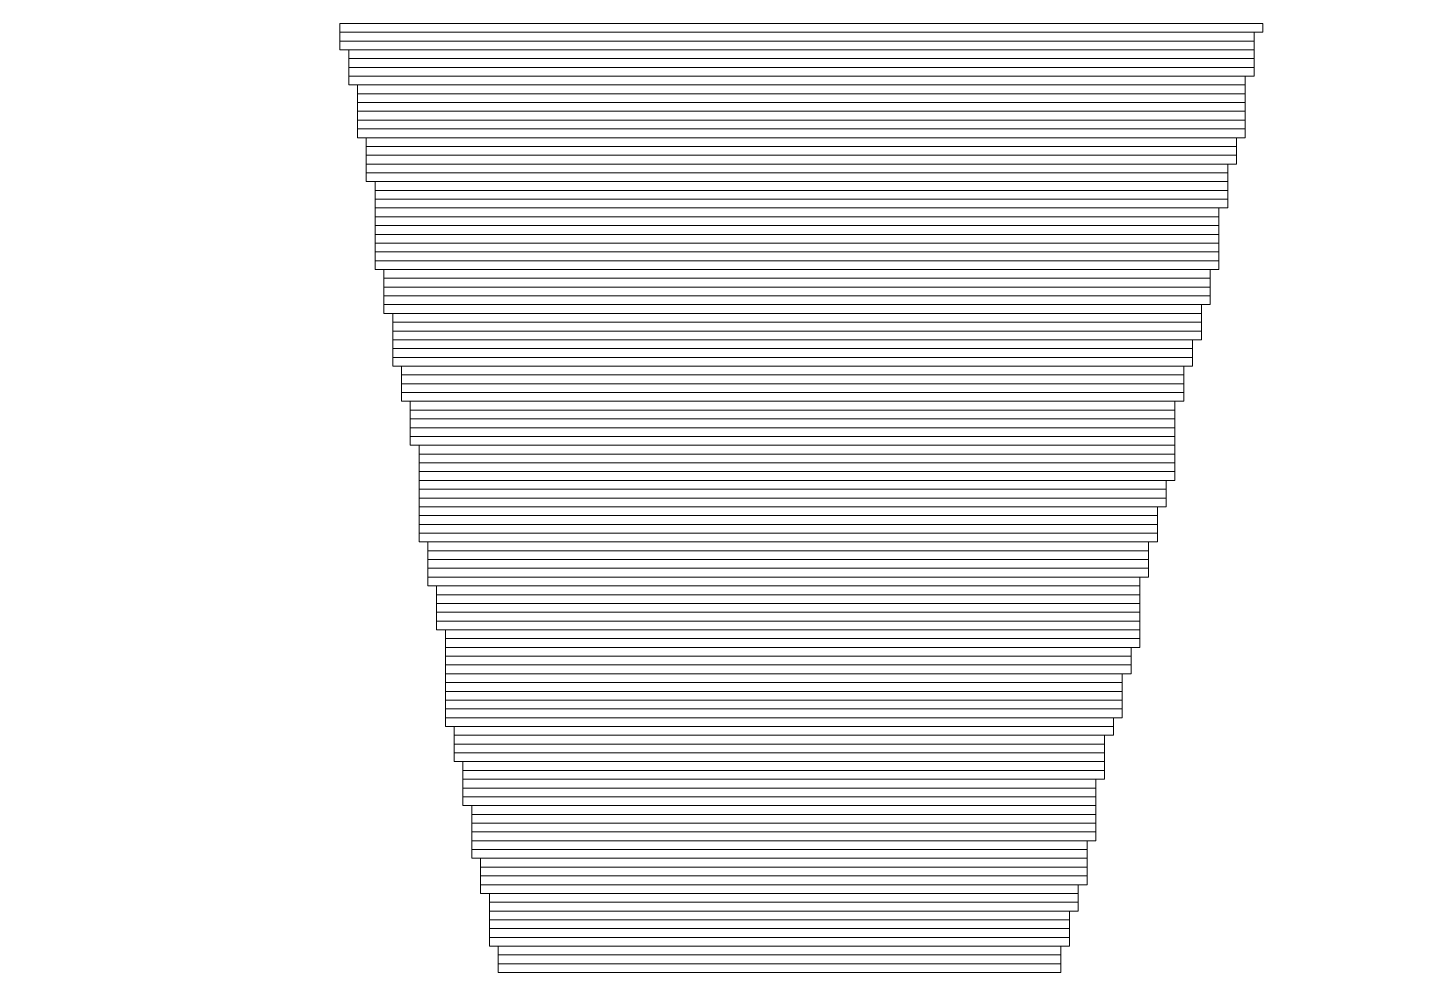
# Model space of a CAD drawing. Header units: millimetres. Extents: x -86 to 67, y -55 to 52.
# Drawn here: x -50.913 to -46.893, y -52.517 to -49.799 of the extents above; entities that cross this region are included whole.
import ezdxf

# ---------------------------------------------------------------- set-up
doc = ezdxf.new("R2010")
doc.units = ezdxf.units.MM
doc.header["$MEASUREMENT"] = 0
doc.layers.add('BG_OUTLINE', color=7, linetype='Continuous')
doc.layers.add('MA_PEN3', color=7, linetype='Continuous')

msp = doc.modelspace()

# ---------------------------------------------------------------- linework, layer by layer
at = {"layer": 'BG_OUTLINE', "color": 3, "lineweight": 9}
msp.add_open_spline([(-60.0926, 34.7331), (-60.0926, 34.7331), (63.7724, 34.7331), (63.7724, 34.7331), (63.7724, 34.7331), (64.585, 34.7336), (65.3646, 34.4113), (65.9396, 33.837), (65.9396, 33.837), (66.5146, 33.2627), (66.8379, 32.4797), (66.8384, 31.667), (66.8384, 31.667), (66.8384, 31.667), (66.8412, -52.28), (66.8412, -52.28), (66.8412, -52.28), (66.8412, -52.28), (66.8384, -52.1933), (66.8384, -52.1933), (66.8384, -52.1933), (66.8389, -53.006), (66.5166, -53.7856), (65.9424, -54.3606), (65.9424, -54.3606), (65.3681, -54.9356), (64.585, -55.2589), (63.7724, -55.2594), (63.7724, -55.2594), (63.7724, -55.2594), (-60.1869, -55.2594), (-60.1869, -55.2594), (-60.1869, -55.2594), (-60.1869, -55.2594), (-60.0853, -55.2518), (-60.0853, -55.2518), (-60.0853, -55.2518), (-60.8979, -55.2523), (-61.6775, -54.9299), (-62.2525, -54.3557), (-62.2525, -54.3557), (-62.8275, -53.7814), (-63.1508, -52.9984), (-63.1513, -52.1857), (-63.1513, -52.1857), (-63.1513, -52.1857), (-63.1587, 31.667), (-63.1587, 31.667), (-63.1587, 31.667), (-63.1592, 32.4797), (-62.8369, 33.2593), (-62.2626, 33.8343), (-62.2626, 33.8343), (-61.6883, 34.4093), (-60.9053, 34.7326), (-60.0926, 34.7331)], degree=3, knots=[0, 0, 0, 0, 0.071429, 0.071429, 0.071429, 0.071429, 0.142857, 0.142857, 0.142857, 0.142857, 0.214286, 0.214286, 0.214286, 0.214286, 0.285714, 0.285714, 0.285714, 0.285714, 0.357143, 0.357143, 0.357143, 0.357143, 0.428571, 0.428571, 0.428571, 0.428571, 0.5, 0.5, 0.5, 0.5, 0.571429, 0.571429, 0.571429, 0.571429, 0.642857, 0.642857, 0.642857, 0.642857, 0.714286, 0.714286, 0.714286, 0.714286, 0.785714, 0.785714, 0.785714, 0.785714, 0.857143, 0.857143, 0.857143, 0.857143, 0.928571, 0.928571, 0.928571, 0.928571, 1, 1, 1, 1], dxfattribs=at)
at = {"layer": 'MA_PEN3', "color": 5, "lineweight": 9}
for points in [[(-50.0116, -49.8116), (-50.0116, -49.8116), (-50.0116, -49.7862), (-50.0116, -49.7862), (-50.0116, -49.7862), (-50.0116, -49.7862), (-47.3446, -49.7862), (-47.3446, -49.7862), (-47.3446, -49.7862), (-47.3446, -49.7862), (-47.3446, -49.8116), (-47.3446, -49.8116), (-47.3446, -49.8116), (-47.3446, -49.8116), (-50.0116, -49.8116), (-50.0116, -49.8116)], [(-50.0116, -49.837), (-50.0116, -49.837), (-50.0116, -49.8116), (-50.0116, -49.8116), (-50.0116, -49.8116), (-50.0116, -49.8116), (-47.37, -49.8116), (-47.37, -49.8116), (-47.37, -49.8116), (-47.37, -49.8116), (-47.37, -49.837), (-47.37, -49.837), (-47.37, -49.837), (-47.37, -49.837), (-50.0116, -49.837), (-50.0116, -49.837)], [(-50.0116, -49.8624), (-50.0116, -49.8624), (-50.0116, -49.837), (-50.0116, -49.837), (-50.0116, -49.837), (-50.0116, -49.837), (-47.37, -49.837), (-47.37, -49.837), (-47.37, -49.837), (-47.37, -49.837), (-47.37, -49.8624), (-47.37, -49.8624), (-47.37, -49.8624), (-47.37, -49.8624), (-50.0116, -49.8624), (-50.0116, -49.8624)], [(-49.9862, -49.8878), (-49.9862, -49.8878), (-49.9862, -49.8624), (-49.9862, -49.8624), (-49.9862, -49.8624), (-49.9862, -49.8624), (-47.37, -49.8624), (-47.37, -49.8624), (-47.37, -49.8624), (-47.37, -49.8624), (-47.37, -49.8878), (-47.37, -49.8878), (-47.37, -49.8878), (-47.37, -49.8878), (-49.9862, -49.8878), (-49.9862, -49.8878)], [(-49.9862, -49.9132), (-49.9862, -49.9132), (-49.9862, -49.8878), (-49.9862, -49.8878), (-49.9862, -49.8878), (-49.9862, -49.8878), (-47.37, -49.8878), (-47.37, -49.8878), (-47.37, -49.8878), (-47.37, -49.8878), (-47.37, -49.9132), (-47.37, -49.9132), (-47.37, -49.9132), (-47.37, -49.9132), (-49.9862, -49.9132), (-49.9862, -49.9132)], [(-49.9862, -49.9386), (-49.9862, -49.9386), (-49.9862, -49.9132), (-49.9862, -49.9132), (-49.9862, -49.9132), (-49.9862, -49.9132), (-47.37, -49.9132), (-47.37, -49.9132), (-47.37, -49.9132), (-47.37, -49.9132), (-47.37, -49.9386), (-47.37, -49.9386), (-47.37, -49.9386), (-47.37, -49.9386), (-49.9862, -49.9386), (-49.9862, -49.9386)], [(-49.9862, -49.964), (-49.9862, -49.964), (-49.9862, -49.9386), (-49.9862, -49.9386), (-49.9862, -49.9386), (-49.9862, -49.9386), (-47.3954, -49.9386), (-47.3954, -49.9386), (-47.3954, -49.9386), (-47.3954, -49.9386), (-47.3954, -49.964), (-47.3954, -49.964), (-47.3954, -49.964), (-47.3954, -49.964), (-49.9862, -49.964), (-49.9862, -49.964)], [(-49.9608, -49.9894), (-49.9608, -49.9894), (-49.9608, -49.964), (-49.9608, -49.964), (-49.9608, -49.964), (-49.9608, -49.964), (-47.3954, -49.964), (-47.3954, -49.964), (-47.3954, -49.964), (-47.3954, -49.964), (-47.3954, -49.9894), (-47.3954, -49.9894), (-47.3954, -49.9894), (-47.3954, -49.9894), (-49.9608, -49.9894), (-49.9608, -49.9894)], [(-49.9608, -50.0148), (-49.9608, -50.0148), (-49.9608, -49.9894), (-49.9608, -49.9894), (-49.9608, -49.9894), (-49.9608, -49.9894), (-47.3954, -49.9894), (-47.3954, -49.9894), (-47.3954, -49.9894), (-47.3954, -49.9894), (-47.3954, -50.0148), (-47.3954, -50.0148), (-47.3954, -50.0148), (-47.3954, -50.0148), (-49.9608, -50.0148), (-49.9608, -50.0148)], [(-49.9608, -50.0402), (-49.9608, -50.0402), (-49.9608, -50.0148), (-49.9608, -50.0148), (-49.9608, -50.0148), (-49.9608, -50.0148), (-47.3954, -50.0148), (-47.3954, -50.0148), (-47.3954, -50.0148), (-47.3954, -50.0148), (-47.3954, -50.0402), (-47.3954, -50.0402), (-47.3954, -50.0402), (-47.3954, -50.0402), (-49.9608, -50.0402), (-49.9608, -50.0402)], [(-49.9608, -50.0656), (-49.9608, -50.0656), (-49.9608, -50.0402), (-49.9608, -50.0402), (-49.9608, -50.0402), (-49.9608, -50.0402), (-47.3954, -50.0402), (-47.3954, -50.0402), (-47.3954, -50.0402), (-47.3954, -50.0402), (-47.3954, -50.0656), (-47.3954, -50.0656), (-47.3954, -50.0656), (-47.3954, -50.0656), (-49.9608, -50.0656), (-49.9608, -50.0656)], [(-49.9608, -50.091), (-49.9608, -50.091), (-49.9608, -50.0656), (-49.9608, -50.0656), (-49.9608, -50.0656), (-49.9608, -50.0656), (-47.3954, -50.0656), (-47.3954, -50.0656), (-47.3954, -50.0656), (-47.3954, -50.0656), (-47.3954, -50.091), (-47.3954, -50.091), (-47.3954, -50.091), (-47.3954, -50.091), (-49.9608, -50.091), (-49.9608, -50.091)], [(-49.9608, -50.1164), (-49.9608, -50.1164), (-49.9608, -50.091), (-49.9608, -50.091), (-49.9608, -50.091), (-49.9608, -50.091), (-47.3954, -50.091), (-47.3954, -50.091), (-47.3954, -50.091), (-47.3954, -50.091), (-47.3954, -50.1164), (-47.3954, -50.1164), (-47.3954, -50.1164), (-47.3954, -50.1164), (-49.9608, -50.1164), (-49.9608, -50.1164)], [(-49.9354, -50.1418), (-49.9354, -50.1418), (-49.9354, -50.1164), (-49.9354, -50.1164), (-49.9354, -50.1164), (-49.9354, -50.1164), (-47.4208, -50.1164), (-47.4208, -50.1164), (-47.4208, -50.1164), (-47.4208, -50.1164), (-47.4208, -50.1418), (-47.4208, -50.1418), (-47.4208, -50.1418), (-47.4208, -50.1418), (-49.9354, -50.1418), (-49.9354, -50.1418)], [(-49.9354, -50.1672), (-49.9354, -50.1672), (-49.9354, -50.1418), (-49.9354, -50.1418), (-49.9354, -50.1418), (-49.9354, -50.1418), (-47.4208, -50.1418), (-47.4208, -50.1418), (-47.4208, -50.1418), (-47.4208, -50.1418), (-47.4208, -50.1672), (-47.4208, -50.1672), (-47.4208, -50.1672), (-47.4208, -50.1672), (-49.9354, -50.1672), (-49.9354, -50.1672)], [(-49.9354, -50.1926), (-49.9354, -50.1926), (-49.9354, -50.1672), (-49.9354, -50.1672), (-49.9354, -50.1672), (-49.9354, -50.1672), (-47.4208, -50.1672), (-47.4208, -50.1672), (-47.4208, -50.1672), (-47.4208, -50.1672), (-47.4208, -50.1926), (-47.4208, -50.1926), (-47.4208, -50.1926), (-47.4208, -50.1926), (-49.9354, -50.1926), (-49.9354, -50.1926)], [(-49.9354, -50.218), (-49.9354, -50.218), (-49.9354, -50.1926), (-49.9354, -50.1926), (-49.9354, -50.1926), (-49.9354, -50.1926), (-47.4462, -50.1926), (-47.4462, -50.1926), (-47.4462, -50.1926), (-47.4462, -50.1926), (-47.4462, -50.218), (-47.4462, -50.218), (-47.4462, -50.218), (-47.4462, -50.218), (-49.9354, -50.218), (-49.9354, -50.218)], [(-49.9354, -50.2434), (-49.9354, -50.2434), (-49.9354, -50.218), (-49.9354, -50.218), (-49.9354, -50.218), (-49.9354, -50.218), (-47.4462, -50.218), (-47.4462, -50.218), (-47.4462, -50.218), (-47.4462, -50.218), (-47.4462, -50.2434), (-47.4462, -50.2434), (-47.4462, -50.2434), (-47.4462, -50.2434), (-49.9354, -50.2434), (-49.9354, -50.2434)], [(-49.91, -50.2688), (-49.91, -50.2688), (-49.91, -50.2434), (-49.91, -50.2434), (-49.91, -50.2434), (-49.91, -50.2434), (-47.4462, -50.2434), (-47.4462, -50.2434), (-47.4462, -50.2434), (-47.4462, -50.2434), (-47.4462, -50.2688), (-47.4462, -50.2688), (-47.4462, -50.2688), (-47.4462, -50.2688), (-49.91, -50.2688), (-49.91, -50.2688)], [(-49.91, -50.2942), (-49.91, -50.2942), (-49.91, -50.2688), (-49.91, -50.2688), (-49.91, -50.2688), (-49.91, -50.2688), (-47.4462, -50.2688), (-47.4462, -50.2688), (-47.4462, -50.2688), (-47.4462, -50.2688), (-47.4462, -50.2942), (-47.4462, -50.2942), (-47.4462, -50.2942), (-47.4462, -50.2942), (-49.91, -50.2942), (-49.91, -50.2942)], [(-49.91, -50.3196), (-49.91, -50.3196), (-49.91, -50.2942), (-49.91, -50.2942), (-49.91, -50.2942), (-49.91, -50.2942), (-47.4462, -50.2942), (-47.4462, -50.2942), (-47.4462, -50.2942), (-47.4462, -50.2942), (-47.4462, -50.3196), (-47.4462, -50.3196), (-47.4462, -50.3196), (-47.4462, -50.3196), (-49.91, -50.3196), (-49.91, -50.3196)], [(-49.91, -50.345), (-49.91, -50.345), (-49.91, -50.3196), (-49.91, -50.3196), (-49.91, -50.3196), (-49.91, -50.3196), (-47.4716, -50.3196), (-47.4716, -50.3196), (-47.4716, -50.3196), (-47.4716, -50.3196), (-47.4716, -50.345), (-47.4716, -50.345), (-47.4716, -50.345), (-47.4716, -50.345), (-49.91, -50.345), (-49.91, -50.345)], [(-49.91, -50.3704), (-49.91, -50.3704), (-49.91, -50.345), (-49.91, -50.345), (-49.91, -50.345), (-49.91, -50.345), (-47.4716, -50.345), (-47.4716, -50.345), (-47.4716, -50.345), (-47.4716, -50.345), (-47.4716, -50.3704), (-47.4716, -50.3704), (-47.4716, -50.3704), (-47.4716, -50.3704), (-49.91, -50.3704), (-49.91, -50.3704)], [(-49.91, -50.3958), (-49.91, -50.3958), (-49.91, -50.3704), (-49.91, -50.3704), (-49.91, -50.3704), (-49.91, -50.3704), (-47.4716, -50.3704), (-47.4716, -50.3704), (-47.4716, -50.3704), (-47.4716, -50.3704), (-47.4716, -50.3958), (-47.4716, -50.3958), (-47.4716, -50.3958), (-47.4716, -50.3958), (-49.91, -50.3958), (-49.91, -50.3958)], [(-49.91, -50.4212), (-49.91, -50.4212), (-49.91, -50.3958), (-49.91, -50.3958), (-49.91, -50.3958), (-49.91, -50.3958), (-47.4716, -50.3958), (-47.4716, -50.3958), (-47.4716, -50.3958), (-47.4716, -50.3958), (-47.4716, -50.4212), (-47.4716, -50.4212), (-47.4716, -50.4212), (-47.4716, -50.4212), (-49.91, -50.4212), (-49.91, -50.4212)], [(-49.91, -50.4466), (-49.91, -50.4466), (-49.91, -50.4212), (-49.91, -50.4212), (-49.91, -50.4212), (-49.91, -50.4212), (-47.4716, -50.4212), (-47.4716, -50.4212), (-47.4716, -50.4212), (-47.4716, -50.4212), (-47.4716, -50.4466), (-47.4716, -50.4466), (-47.4716, -50.4466), (-47.4716, -50.4466), (-49.91, -50.4466), (-49.91, -50.4466)], [(-49.91, -50.472), (-49.91, -50.472), (-49.91, -50.4466), (-49.91, -50.4466), (-49.91, -50.4466), (-49.91, -50.4466), (-47.4716, -50.4466), (-47.4716, -50.4466), (-47.4716, -50.4466), (-47.4716, -50.4466), (-47.4716, -50.472), (-47.4716, -50.472), (-47.4716, -50.472), (-47.4716, -50.472), (-49.91, -50.472), (-49.91, -50.472)], [(-49.91, -50.4974), (-49.91, -50.4974), (-49.91, -50.472), (-49.91, -50.472), (-49.91, -50.472), (-49.91, -50.472), (-47.4716, -50.472), (-47.4716, -50.472), (-47.4716, -50.472), (-47.4716, -50.472), (-47.4716, -50.4974), (-47.4716, -50.4974), (-47.4716, -50.4974), (-47.4716, -50.4974), (-49.91, -50.4974), (-49.91, -50.4974)], [(-49.8846, -50.5228), (-49.8846, -50.5228), (-49.8846, -50.4974), (-49.8846, -50.4974), (-49.8846, -50.4974), (-49.8846, -50.4974), (-47.497, -50.4974), (-47.497, -50.4974), (-47.497, -50.4974), (-47.497, -50.4974), (-47.497, -50.5228), (-47.497, -50.5228), (-47.497, -50.5228), (-47.497, -50.5228), (-49.8846, -50.5228), (-49.8846, -50.5228)], [(-49.8846, -50.5482), (-49.8846, -50.5482), (-49.8846, -50.5228), (-49.8846, -50.5228), (-49.8846, -50.5228), (-49.8846, -50.5228), (-47.497, -50.5228), (-47.497, -50.5228), (-47.497, -50.5228), (-47.497, -50.5228), (-47.497, -50.5482), (-47.497, -50.5482), (-47.497, -50.5482), (-47.497, -50.5482), (-49.8846, -50.5482), (-49.8846, -50.5482)], [(-49.8846, -50.5736), (-49.8846, -50.5736), (-49.8846, -50.5482), (-49.8846, -50.5482), (-49.8846, -50.5482), (-49.8846, -50.5482), (-47.497, -50.5482), (-47.497, -50.5482), (-47.497, -50.5482), (-47.497, -50.5482), (-47.497, -50.5736), (-47.497, -50.5736), (-47.497, -50.5736), (-47.497, -50.5736), (-49.8846, -50.5736), (-49.8846, -50.5736)], [(-49.8846, -50.599), (-49.8846, -50.599), (-49.8846, -50.5736), (-49.8846, -50.5736), (-49.8846, -50.5736), (-49.8846, -50.5736), (-47.497, -50.5736), (-47.497, -50.5736), (-47.497, -50.5736), (-47.497, -50.5736), (-47.497, -50.599), (-47.497, -50.599), (-47.497, -50.599), (-47.497, -50.599), (-49.8846, -50.599), (-49.8846, -50.599)], [(-49.8846, -50.6244), (-49.8846, -50.6244), (-49.8846, -50.599), (-49.8846, -50.599), (-49.8846, -50.599), (-49.8846, -50.599), (-47.5224, -50.599), (-47.5224, -50.599), (-47.5224, -50.599), (-47.5224, -50.599), (-47.5224, -50.6244), (-47.5224, -50.6244), (-47.5224, -50.6244), (-47.5224, -50.6244), (-49.8846, -50.6244), (-49.8846, -50.6244)], [(-49.8592, -50.6498), (-49.8592, -50.6498), (-49.8592, -50.6244), (-49.8592, -50.6244), (-49.8592, -50.6244), (-49.8592, -50.6244), (-47.5224, -50.6244), (-47.5224, -50.6244), (-47.5224, -50.6244), (-47.5224, -50.6244), (-47.5224, -50.6498), (-47.5224, -50.6498), (-47.5224, -50.6498), (-47.5224, -50.6498), (-49.8592, -50.6498), (-49.8592, -50.6498)], [(-49.8592, -50.6752), (-49.8592, -50.6752), (-49.8592, -50.6498), (-49.8592, -50.6498), (-49.8592, -50.6498), (-49.8592, -50.6498), (-47.5224, -50.6498), (-47.5224, -50.6498), (-47.5224, -50.6498), (-47.5224, -50.6498), (-47.5224, -50.6752), (-47.5224, -50.6752), (-47.5224, -50.6752), (-47.5224, -50.6752), (-49.8592, -50.6752), (-49.8592, -50.6752)], [(-49.8592, -50.7006), (-49.8592, -50.7006), (-49.8592, -50.6752), (-49.8592, -50.6752), (-49.8592, -50.6752), (-49.8592, -50.6752), (-47.5224, -50.6752), (-47.5224, -50.6752), (-47.5224, -50.6752), (-47.5224, -50.6752), (-47.5224, -50.7006), (-47.5224, -50.7006), (-47.5224, -50.7006), (-47.5224, -50.7006), (-49.8592, -50.7006), (-49.8592, -50.7006)], [(-49.8592, -50.726), (-49.8592, -50.726), (-49.8592, -50.7006), (-49.8592, -50.7006), (-49.8592, -50.7006), (-49.8592, -50.7006), (-47.5478, -50.7006), (-47.5478, -50.7006), (-47.5478, -50.7006), (-47.5478, -50.7006), (-47.5478, -50.726), (-47.5478, -50.726), (-47.5478, -50.726), (-47.5478, -50.726), (-49.8592, -50.726), (-49.8592, -50.726)], [(-49.8592, -50.7514), (-49.8592, -50.7514), (-49.8592, -50.726), (-49.8592, -50.726), (-49.8592, -50.726), (-49.8592, -50.726), (-47.5478, -50.726), (-47.5478, -50.726), (-47.5478, -50.726), (-47.5478, -50.726), (-47.5478, -50.7514), (-47.5478, -50.7514), (-47.5478, -50.7514), (-47.5478, -50.7514), (-49.8592, -50.7514), (-49.8592, -50.7514)], [(-49.8592, -50.7768), (-49.8592, -50.7768), (-49.8592, -50.7514), (-49.8592, -50.7514), (-49.8592, -50.7514), (-49.8592, -50.7514), (-47.5478, -50.7514), (-47.5478, -50.7514), (-47.5478, -50.7514), (-47.5478, -50.7514), (-47.5478, -50.7768), (-47.5478, -50.7768), (-47.5478, -50.7768), (-47.5478, -50.7768), (-49.8592, -50.7768), (-49.8592, -50.7768)], [(-49.8338, -50.8022), (-49.8338, -50.8022), (-49.8338, -50.7768), (-49.8338, -50.7768), (-49.8338, -50.7768), (-49.8338, -50.7768), (-47.5732, -50.7768), (-47.5732, -50.7768), (-47.5732, -50.7768), (-47.5732, -50.7768), (-47.5732, -50.8022), (-47.5732, -50.8022), (-47.5732, -50.8022), (-47.5732, -50.8022), (-49.8338, -50.8022), (-49.8338, -50.8022)], [(-49.8338, -50.8276), (-49.8338, -50.8276), (-49.8338, -50.8022), (-49.8338, -50.8022), (-49.8338, -50.8022), (-49.8338, -50.8022), (-47.5732, -50.8022), (-47.5732, -50.8022), (-47.5732, -50.8022), (-47.5732, -50.8022), (-47.5732, -50.8276), (-47.5732, -50.8276), (-47.5732, -50.8276), (-47.5732, -50.8276), (-49.8338, -50.8276), (-49.8338, -50.8276)], [(-49.8338, -50.853), (-49.8338, -50.853), (-49.8338, -50.8276), (-49.8338, -50.8276), (-49.8338, -50.8276), (-49.8338, -50.8276), (-47.5732, -50.8276), (-47.5732, -50.8276), (-47.5732, -50.8276), (-47.5732, -50.8276), (-47.5732, -50.853), (-47.5732, -50.853), (-47.5732, -50.853), (-47.5732, -50.853), (-49.8338, -50.853), (-49.8338, -50.853)], [(-49.8338, -50.8784), (-49.8338, -50.8784), (-49.8338, -50.853), (-49.8338, -50.853), (-49.8338, -50.853), (-49.8338, -50.853), (-47.5732, -50.853), (-47.5732, -50.853), (-47.5732, -50.853), (-47.5732, -50.853), (-47.5732, -50.8784), (-47.5732, -50.8784), (-47.5732, -50.8784), (-47.5732, -50.8784), (-49.8338, -50.8784), (-49.8338, -50.8784)], [(-49.8084, -50.9038), (-49.8084, -50.9038), (-49.8084, -50.8784), (-49.8084, -50.8784), (-49.8084, -50.8784), (-49.8084, -50.8784), (-47.5986, -50.8784), (-47.5986, -50.8784), (-47.5986, -50.8784), (-47.5986, -50.8784), (-47.5986, -50.9038), (-47.5986, -50.9038), (-47.5986, -50.9038), (-47.5986, -50.9038), (-49.8084, -50.9038), (-49.8084, -50.9038)], [(-49.8084, -50.9292), (-49.8084, -50.9292), (-49.8084, -50.9038), (-49.8084, -50.9038), (-49.8084, -50.9038), (-49.8084, -50.9038), (-47.5986, -50.9038), (-47.5986, -50.9038), (-47.5986, -50.9038), (-47.5986, -50.9038), (-47.5986, -50.9292), (-47.5986, -50.9292), (-47.5986, -50.9292), (-47.5986, -50.9292), (-49.8084, -50.9292), (-49.8084, -50.9292)], [(-49.8084, -50.9546), (-49.8084, -50.9546), (-49.8084, -50.9292), (-49.8084, -50.9292), (-49.8084, -50.9292), (-49.8084, -50.9292), (-47.5986, -50.9292), (-47.5986, -50.9292), (-47.5986, -50.9292), (-47.5986, -50.9292), (-47.5986, -50.9546), (-47.5986, -50.9546), (-47.5986, -50.9546), (-47.5986, -50.9546), (-49.8084, -50.9546), (-49.8084, -50.9546)], [(-49.8084, -50.98), (-49.8084, -50.98), (-49.8084, -50.9546), (-49.8084, -50.9546), (-49.8084, -50.9546), (-49.8084, -50.9546), (-47.5986, -50.9546), (-47.5986, -50.9546), (-47.5986, -50.9546), (-47.5986, -50.9546), (-47.5986, -50.98), (-47.5986, -50.98), (-47.5986, -50.98), (-47.5986, -50.98), (-49.8084, -50.98), (-49.8084, -50.98)], [(-49.8084, -51.0054), (-49.8084, -51.0054), (-49.8084, -50.98), (-49.8084, -50.98), (-49.8084, -50.98), (-49.8084, -50.98), (-47.5986, -50.98), (-47.5986, -50.98), (-47.5986, -50.98), (-47.5986, -50.98), (-47.5986, -51.0054), (-47.5986, -51.0054), (-47.5986, -51.0054), (-47.5986, -51.0054), (-49.8084, -51.0054), (-49.8084, -51.0054)], [(-49.783, -51.0308), (-49.783, -51.0308), (-49.783, -51.0054), (-49.783, -51.0054), (-49.783, -51.0054), (-49.783, -51.0054), (-47.5986, -51.0054), (-47.5986, -51.0054), (-47.5986, -51.0054), (-47.5986, -51.0054), (-47.5986, -51.0308), (-47.5986, -51.0308), (-47.5986, -51.0308), (-47.5986, -51.0308), (-49.783, -51.0308), (-49.783, -51.0308)], [(-49.783, -51.0562), (-49.783, -51.0562), (-49.783, -51.0308), (-49.783, -51.0308), (-49.783, -51.0308), (-49.783, -51.0308), (-47.5986, -51.0308), (-47.5986, -51.0308), (-47.5986, -51.0308), (-47.5986, -51.0308), (-47.5986, -51.0562), (-47.5986, -51.0562), (-47.5986, -51.0562), (-47.5986, -51.0562), (-49.783, -51.0562), (-49.783, -51.0562)], [(-49.783, -51.0816), (-49.783, -51.0816), (-49.783, -51.0562), (-49.783, -51.0562), (-49.783, -51.0562), (-49.783, -51.0562), (-47.5986, -51.0562), (-47.5986, -51.0562), (-47.5986, -51.0562), (-47.5986, -51.0562), (-47.5986, -51.0816), (-47.5986, -51.0816), (-47.5986, -51.0816), (-47.5986, -51.0816), (-49.783, -51.0816), (-49.783, -51.0816)], [(-49.783, -51.107), (-49.783, -51.107), (-49.783, -51.0816), (-49.783, -51.0816), (-49.783, -51.0816), (-49.783, -51.0816), (-47.5986, -51.0816), (-47.5986, -51.0816), (-47.5986, -51.0816), (-47.5986, -51.0816), (-47.5986, -51.107), (-47.5986, -51.107), (-47.5986, -51.107), (-47.5986, -51.107), (-49.783, -51.107), (-49.783, -51.107)], [(-49.783, -51.1324), (-49.783, -51.1324), (-49.783, -51.107), (-49.783, -51.107), (-49.783, -51.107), (-49.783, -51.107), (-47.624, -51.107), (-47.624, -51.107), (-47.624, -51.107), (-47.624, -51.107), (-47.624, -51.1324), (-47.624, -51.1324), (-47.624, -51.1324), (-47.624, -51.1324), (-49.783, -51.1324), (-49.783, -51.1324)], [(-49.783, -51.1578), (-49.783, -51.1578), (-49.783, -51.1324), (-49.783, -51.1324), (-49.783, -51.1324), (-49.783, -51.1324), (-47.624, -51.1324), (-47.624, -51.1324), (-47.624, -51.1324), (-47.624, -51.1324), (-47.624, -51.1578), (-47.624, -51.1578), (-47.624, -51.1578), (-47.624, -51.1578), (-49.783, -51.1578), (-49.783, -51.1578)], [(-49.783, -51.1832), (-49.783, -51.1832), (-49.783, -51.1578), (-49.783, -51.1578), (-49.783, -51.1578), (-49.783, -51.1578), (-47.624, -51.1578), (-47.624, -51.1578), (-47.624, -51.1578), (-47.624, -51.1578), (-47.624, -51.1832), (-47.624, -51.1832), (-47.624, -51.1832), (-47.624, -51.1832), (-49.783, -51.1832), (-49.783, -51.1832)], [(-49.783, -51.2086), (-49.783, -51.2086), (-49.783, -51.1832), (-49.783, -51.1832), (-49.783, -51.1832), (-49.783, -51.1832), (-47.6494, -51.1832), (-47.6494, -51.1832), (-47.6494, -51.1832), (-47.6494, -51.1832), (-47.6494, -51.2086), (-47.6494, -51.2086), (-47.6494, -51.2086), (-47.6494, -51.2086), (-49.783, -51.2086), (-49.783, -51.2086)], [(-49.783, -51.234), (-49.783, -51.234), (-49.783, -51.2086), (-49.783, -51.2086), (-49.783, -51.2086), (-49.783, -51.2086), (-47.6494, -51.2086), (-47.6494, -51.2086), (-47.6494, -51.2086), (-47.6494, -51.2086), (-47.6494, -51.234), (-47.6494, -51.234), (-47.6494, -51.234), (-47.6494, -51.234), (-49.783, -51.234), (-49.783, -51.234)], [(-49.783, -51.2594), (-49.783, -51.2594), (-49.783, -51.234), (-49.783, -51.234), (-49.783, -51.234), (-49.783, -51.234), (-47.6494, -51.234), (-47.6494, -51.234), (-47.6494, -51.234), (-47.6494, -51.234), (-47.6494, -51.2594), (-47.6494, -51.2594), (-47.6494, -51.2594), (-47.6494, -51.2594), (-49.783, -51.2594), (-49.783, -51.2594)], [(-49.783, -51.2848), (-49.783, -51.2848), (-49.783, -51.2594), (-49.783, -51.2594), (-49.783, -51.2594), (-49.783, -51.2594), (-47.6494, -51.2594), (-47.6494, -51.2594), (-47.6494, -51.2594), (-47.6494, -51.2594), (-47.6494, -51.2848), (-47.6494, -51.2848), (-47.6494, -51.2848), (-47.6494, -51.2848), (-49.783, -51.2848), (-49.783, -51.2848)], [(-49.7576, -51.3102), (-49.7576, -51.3102), (-49.7576, -51.2848), (-49.7576, -51.2848), (-49.7576, -51.2848), (-49.7576, -51.2848), (-47.6748, -51.2848), (-47.6748, -51.2848), (-47.6748, -51.2848), (-47.6748, -51.2848), (-47.6748, -51.3102), (-47.6748, -51.3102), (-47.6748, -51.3102), (-47.6748, -51.3102), (-49.7576, -51.3102), (-49.7576, -51.3102)], [(-49.7576, -51.3356), (-49.7576, -51.3356), (-49.7576, -51.3102), (-49.7576, -51.3102), (-49.7576, -51.3102), (-49.7576, -51.3102), (-47.6748, -51.3102), (-47.6748, -51.3102), (-47.6748, -51.3102), (-47.6748, -51.3102), (-47.6748, -51.3356), (-47.6748, -51.3356), (-47.6748, -51.3356), (-47.6748, -51.3356), (-49.7576, -51.3356), (-49.7576, -51.3356)], [(-49.7576, -51.361), (-49.7576, -51.361), (-49.7576, -51.3356), (-49.7576, -51.3356), (-49.7576, -51.3356), (-49.7576, -51.3356), (-47.6748, -51.3356), (-47.6748, -51.3356), (-47.6748, -51.3356), (-47.6748, -51.3356), (-47.6748, -51.361), (-47.6748, -51.361), (-47.6748, -51.361), (-47.6748, -51.361), (-49.7576, -51.361), (-49.7576, -51.361)], [(-49.7576, -51.3864), (-49.7576, -51.3864), (-49.7576, -51.361), (-49.7576, -51.361), (-49.7576, -51.361), (-49.7576, -51.361), (-47.6748, -51.361), (-47.6748, -51.361), (-47.6748, -51.361), (-47.6748, -51.361), (-47.6748, -51.3864), (-47.6748, -51.3864), (-47.6748, -51.3864), (-47.6748, -51.3864), (-49.7576, -51.3864), (-49.7576, -51.3864)], [(-49.7576, -51.4118), (-49.7576, -51.4118), (-49.7576, -51.3864), (-49.7576, -51.3864), (-49.7576, -51.3864), (-49.7576, -51.3864), (-47.7002, -51.3864), (-47.7002, -51.3864), (-47.7002, -51.3864), (-47.7002, -51.3864), (-47.7002, -51.4118), (-47.7002, -51.4118), (-47.7002, -51.4118), (-47.7002, -51.4118), (-49.7576, -51.4118), (-49.7576, -51.4118)], [(-49.7322, -51.4372), (-49.7322, -51.4372), (-49.7322, -51.4118), (-49.7322, -51.4118), (-49.7322, -51.4118), (-49.7322, -51.4118), (-47.7002, -51.4118), (-47.7002, -51.4118), (-47.7002, -51.4118), (-47.7002, -51.4118), (-47.7002, -51.4372), (-47.7002, -51.4372), (-47.7002, -51.4372), (-47.7002, -51.4372), (-49.7322, -51.4372), (-49.7322, -51.4372)], [(-49.7322, -51.4626), (-49.7322, -51.4626), (-49.7322, -51.4372), (-49.7322, -51.4372), (-49.7322, -51.4372), (-49.7322, -51.4372), (-47.7002, -51.4372), (-47.7002, -51.4372), (-47.7002, -51.4372), (-47.7002, -51.4372), (-47.7002, -51.4626), (-47.7002, -51.4626), (-47.7002, -51.4626), (-47.7002, -51.4626), (-49.7322, -51.4626), (-49.7322, -51.4626)], [(-49.7322, -51.488), (-49.7322, -51.488), (-49.7322, -51.4626), (-49.7322, -51.4626), (-49.7322, -51.4626), (-49.7322, -51.4626), (-47.7002, -51.4626), (-47.7002, -51.4626), (-47.7002, -51.4626), (-47.7002, -51.4626), (-47.7002, -51.488), (-47.7002, -51.488), (-47.7002, -51.488), (-47.7002, -51.488), (-49.7322, -51.488), (-49.7322, -51.488)], [(-49.7322, -51.5134), (-49.7322, -51.5134), (-49.7322, -51.488), (-49.7322, -51.488), (-49.7322, -51.488), (-49.7322, -51.488), (-47.7002, -51.488), (-47.7002, -51.488), (-47.7002, -51.488), (-47.7002, -51.488), (-47.7002, -51.5134), (-47.7002, -51.5134), (-47.7002, -51.5134), (-47.7002, -51.5134), (-49.7322, -51.5134), (-49.7322, -51.5134)], [(-49.7322, -51.5388), (-49.7322, -51.5388), (-49.7322, -51.5134), (-49.7322, -51.5134), (-49.7322, -51.5134), (-49.7322, -51.5134), (-47.7002, -51.5134), (-47.7002, -51.5134), (-47.7002, -51.5134), (-47.7002, -51.5134), (-47.7002, -51.5388), (-47.7002, -51.5388), (-47.7002, -51.5388), (-47.7002, -51.5388), (-49.7322, -51.5388), (-49.7322, -51.5388)], [(-49.7068, -51.5642), (-49.7068, -51.5642), (-49.7068, -51.5388), (-49.7068, -51.5388), (-49.7068, -51.5388), (-49.7068, -51.5388), (-47.7002, -51.5388), (-47.7002, -51.5388), (-47.7002, -51.5388), (-47.7002, -51.5388), (-47.7002, -51.5642), (-47.7002, -51.5642), (-47.7002, -51.5642), (-47.7002, -51.5642), (-49.7068, -51.5642), (-49.7068, -51.5642)], [(-49.7068, -51.5896), (-49.7068, -51.5896), (-49.7068, -51.5642), (-49.7068, -51.5642), (-49.7068, -51.5642), (-49.7068, -51.5642), (-47.7002, -51.5642), (-47.7002, -51.5642), (-47.7002, -51.5642), (-47.7002, -51.5642), (-47.7002, -51.5896), (-47.7002, -51.5896), (-47.7002, -51.5896), (-47.7002, -51.5896), (-49.7068, -51.5896), (-49.7068, -51.5896)], [(-49.7068, -51.615), (-49.7068, -51.615), (-49.7068, -51.5896), (-49.7068, -51.5896), (-49.7068, -51.5896), (-49.7068, -51.5896), (-47.7256, -51.5896), (-47.7256, -51.5896), (-47.7256, -51.5896), (-47.7256, -51.5896), (-47.7256, -51.615), (-47.7256, -51.615), (-47.7256, -51.615), (-47.7256, -51.615), (-49.7068, -51.615), (-49.7068, -51.615)], [(-49.7068, -51.6404), (-49.7068, -51.6404), (-49.7068, -51.615), (-49.7068, -51.615), (-49.7068, -51.615), (-49.7068, -51.615), (-47.7256, -51.615), (-47.7256, -51.615), (-47.7256, -51.615), (-47.7256, -51.615), (-47.7256, -51.6404), (-47.7256, -51.6404), (-47.7256, -51.6404), (-47.7256, -51.6404), (-49.7068, -51.6404), (-49.7068, -51.6404)], [(-49.7068, -51.6658), (-49.7068, -51.6658), (-49.7068, -51.6404), (-49.7068, -51.6404), (-49.7068, -51.6404), (-49.7068, -51.6404), (-47.7256, -51.6404), (-47.7256, -51.6404), (-47.7256, -51.6404), (-47.7256, -51.6404), (-47.7256, -51.6658), (-47.7256, -51.6658), (-47.7256, -51.6658), (-47.7256, -51.6658), (-49.7068, -51.6658), (-49.7068, -51.6658)], [(-49.7068, -51.6912), (-49.7068, -51.6912), (-49.7068, -51.6658), (-49.7068, -51.6658), (-49.7068, -51.6658), (-49.7068, -51.6658), (-47.751, -51.6658), (-47.751, -51.6658), (-47.751, -51.6658), (-47.751, -51.6658), (-47.751, -51.6912), (-47.751, -51.6912), (-47.751, -51.6912), (-47.751, -51.6912), (-49.7068, -51.6912), (-49.7068, -51.6912)], [(-49.7068, -51.7166), (-49.7068, -51.7166), (-49.7068, -51.6912), (-49.7068, -51.6912), (-49.7068, -51.6912), (-49.7068, -51.6912), (-47.751, -51.6912), (-47.751, -51.6912), (-47.751, -51.6912), (-47.751, -51.6912), (-47.751, -51.7166), (-47.751, -51.7166), (-47.751, -51.7166), (-47.751, -51.7166), (-49.7068, -51.7166), (-49.7068, -51.7166)], [(-49.7068, -51.742), (-49.7068, -51.742), (-49.7068, -51.7166), (-49.7068, -51.7166), (-49.7068, -51.7166), (-49.7068, -51.7166), (-47.751, -51.7166), (-47.751, -51.7166), (-47.751, -51.7166), (-47.751, -51.7166), (-47.751, -51.742), (-47.751, -51.742), (-47.751, -51.742), (-47.751, -51.742), (-49.7068, -51.742), (-49.7068, -51.742)], [(-49.7068, -51.7674), (-49.7068, -51.7674), (-49.7068, -51.742), (-49.7068, -51.742), (-49.7068, -51.742), (-49.7068, -51.742), (-47.751, -51.742), (-47.751, -51.742), (-47.751, -51.742), (-47.751, -51.742), (-47.751, -51.7674), (-47.751, -51.7674), (-47.751, -51.7674), (-47.751, -51.7674), (-49.7068, -51.7674), (-49.7068, -51.7674)], [(-49.7068, -51.7928), (-49.7068, -51.7928), (-49.7068, -51.7674), (-49.7068, -51.7674), (-49.7068, -51.7674), (-49.7068, -51.7674), (-47.751, -51.7674), (-47.751, -51.7674), (-47.751, -51.7674), (-47.751, -51.7674), (-47.751, -51.7928), (-47.751, -51.7928), (-47.751, -51.7928), (-47.751, -51.7928), (-49.7068, -51.7928), (-49.7068, -51.7928)], [(-49.7068, -51.8182), (-49.7068, -51.8182), (-49.7068, -51.7928), (-49.7068, -51.7928), (-49.7068, -51.7928), (-49.7068, -51.7928), (-47.7764, -51.7928), (-47.7764, -51.7928), (-47.7764, -51.7928), (-47.7764, -51.7928), (-47.7764, -51.8182), (-47.7764, -51.8182), (-47.7764, -51.8182), (-47.7764, -51.8182), (-49.7068, -51.8182), (-49.7068, -51.8182)], [(-49.6814, -51.8436), (-49.6814, -51.8436), (-49.6814, -51.8182), (-49.6814, -51.8182), (-49.6814, -51.8182), (-49.6814, -51.8182), (-47.7764, -51.8182), (-47.7764, -51.8182), (-47.7764, -51.8182), (-47.7764, -51.8182), (-47.7764, -51.8436), (-47.7764, -51.8436), (-47.7764, -51.8436), (-47.7764, -51.8436), (-49.6814, -51.8436), (-49.6814, -51.8436)], [(-49.6814, -51.869), (-49.6814, -51.869), (-49.6814, -51.8436), (-49.6814, -51.8436), (-49.6814, -51.8436), (-49.6814, -51.8436), (-47.8018, -51.8436), (-47.8018, -51.8436), (-47.8018, -51.8436), (-47.8018, -51.8436), (-47.8018, -51.869), (-47.8018, -51.869), (-47.8018, -51.869), (-47.8018, -51.869), (-49.6814, -51.869), (-49.6814, -51.869)], [(-49.6814, -51.8944), (-49.6814, -51.8944), (-49.6814, -51.869), (-49.6814, -51.869), (-49.6814, -51.869), (-49.6814, -51.869), (-47.8018, -51.869), (-47.8018, -51.869), (-47.8018, -51.869), (-47.8018, -51.869), (-47.8018, -51.8944), (-47.8018, -51.8944), (-47.8018, -51.8944), (-47.8018, -51.8944), (-49.6814, -51.8944), (-49.6814, -51.8944)], [(-49.6814, -51.9198), (-49.6814, -51.9198), (-49.6814, -51.8944), (-49.6814, -51.8944), (-49.6814, -51.8944), (-49.6814, -51.8944), (-47.8018, -51.8944), (-47.8018, -51.8944), (-47.8018, -51.8944), (-47.8018, -51.8944), (-47.8018, -51.9198), (-47.8018, -51.9198), (-47.8018, -51.9198), (-47.8018, -51.9198), (-49.6814, -51.9198), (-49.6814, -51.9198)], [(-49.656, -51.9452), (-49.656, -51.9452), (-49.656, -51.9198), (-49.656, -51.9198), (-49.656, -51.9198), (-49.656, -51.9198), (-47.8018, -51.9198), (-47.8018, -51.9198), (-47.8018, -51.9198), (-47.8018, -51.9198), (-47.8018, -51.9452), (-47.8018, -51.9452), (-47.8018, -51.9452), (-47.8018, -51.9452), (-49.656, -51.9452), (-49.656, -51.9452)], [(-49.656, -51.9706), (-49.656, -51.9706), (-49.656, -51.9452), (-49.656, -51.9452), (-49.656, -51.9452), (-49.656, -51.9452), (-47.8018, -51.9452), (-47.8018, -51.9452), (-47.8018, -51.9452), (-47.8018, -51.9452), (-47.8018, -51.9706), (-47.8018, -51.9706), (-47.8018, -51.9706), (-47.8018, -51.9706), (-49.656, -51.9706), (-49.656, -51.9706)], [(-49.656, -51.996), (-49.656, -51.996), (-49.656, -51.9706), (-49.656, -51.9706), (-49.656, -51.9706), (-49.656, -51.9706), (-47.8272, -51.9706), (-47.8272, -51.9706), (-47.8272, -51.9706), (-47.8272, -51.9706), (-47.8272, -51.996), (-47.8272, -51.996), (-47.8272, -51.996), (-47.8272, -51.996), (-49.656, -51.996), (-49.656, -51.996)], [(-49.656, -52.0214), (-49.656, -52.0214), (-49.656, -51.996), (-49.656, -51.996), (-49.656, -51.996), (-49.656, -51.996), (-47.8272, -51.996), (-47.8272, -51.996), (-47.8272, -51.996), (-47.8272, -51.996), (-47.8272, -52.0214), (-47.8272, -52.0214), (-47.8272, -52.0214), (-47.8272, -52.0214), (-49.656, -52.0214), (-49.656, -52.0214)], [(-49.656, -52.0468), (-49.656, -52.0468), (-49.656, -52.0214), (-49.656, -52.0214), (-49.656, -52.0214), (-49.656, -52.0214), (-47.8272, -52.0214), (-47.8272, -52.0214), (-47.8272, -52.0214), (-47.8272, -52.0214), (-47.8272, -52.0468), (-47.8272, -52.0468), (-47.8272, -52.0468), (-47.8272, -52.0468), (-49.656, -52.0468), (-49.656, -52.0468)], [(-49.6306, -52.0722), (-49.6306, -52.0722), (-49.6306, -52.0468), (-49.6306, -52.0468), (-49.6306, -52.0468), (-49.6306, -52.0468), (-47.8272, -52.0468), (-47.8272, -52.0468), (-47.8272, -52.0468), (-47.8272, -52.0468), (-47.8272, -52.0722), (-47.8272, -52.0722), (-47.8272, -52.0722), (-47.8272, -52.0722), (-49.6306, -52.0722), (-49.6306, -52.0722)], [(-49.6306, -52.0976), (-49.6306, -52.0976), (-49.6306, -52.0722), (-49.6306, -52.0722), (-49.6306, -52.0722), (-49.6306, -52.0722), (-47.8272, -52.0722), (-47.8272, -52.0722), (-47.8272, -52.0722), (-47.8272, -52.0722), (-47.8272, -52.0976), (-47.8272, -52.0976), (-47.8272, -52.0976), (-47.8272, -52.0976), (-49.6306, -52.0976), (-49.6306, -52.0976)], [(-49.6306, -52.123), (-49.6306, -52.123), (-49.6306, -52.0976), (-49.6306, -52.0976), (-49.6306, -52.0976), (-49.6306, -52.0976), (-47.8272, -52.0976), (-47.8272, -52.0976), (-47.8272, -52.0976), (-47.8272, -52.0976), (-47.8272, -52.123), (-47.8272, -52.123), (-47.8272, -52.123), (-47.8272, -52.123), (-49.6306, -52.123), (-49.6306, -52.123)], [(-49.6306, -52.1484), (-49.6306, -52.1484), (-49.6306, -52.123), (-49.6306, -52.123), (-49.6306, -52.123), (-49.6306, -52.123), (-47.8272, -52.123), (-47.8272, -52.123), (-47.8272, -52.123), (-47.8272, -52.123), (-47.8272, -52.1484), (-47.8272, -52.1484), (-47.8272, -52.1484), (-47.8272, -52.1484), (-49.6306, -52.1484), (-49.6306, -52.1484)], [(-49.6306, -52.1738), (-49.6306, -52.1738), (-49.6306, -52.1484), (-49.6306, -52.1484), (-49.6306, -52.1484), (-49.6306, -52.1484), (-47.8526, -52.1484), (-47.8526, -52.1484), (-47.8526, -52.1484), (-47.8526, -52.1484), (-47.8526, -52.1738), (-47.8526, -52.1738), (-47.8526, -52.1738), (-47.8526, -52.1738), (-49.6306, -52.1738), (-49.6306, -52.1738)], [(-49.6306, -52.1992), (-49.6306, -52.1992), (-49.6306, -52.1738), (-49.6306, -52.1738), (-49.6306, -52.1738), (-49.6306, -52.1738), (-47.8526, -52.1738), (-47.8526, -52.1738), (-47.8526, -52.1738), (-47.8526, -52.1738), (-47.8526, -52.1992), (-47.8526, -52.1992), (-47.8526, -52.1992), (-47.8526, -52.1992), (-49.6306, -52.1992), (-49.6306, -52.1992)], [(-49.6052, -52.2246), (-49.6052, -52.2246), (-49.6052, -52.1992), (-49.6052, -52.1992), (-49.6052, -52.1992), (-49.6052, -52.1992), (-47.8526, -52.1992), (-47.8526, -52.1992), (-47.8526, -52.1992), (-47.8526, -52.1992), (-47.8526, -52.2246), (-47.8526, -52.2246), (-47.8526, -52.2246), (-47.8526, -52.2246), (-49.6052, -52.2246), (-49.6052, -52.2246)], [(-49.6052, -52.25), (-49.6052, -52.25), (-49.6052, -52.2246), (-49.6052, -52.2246), (-49.6052, -52.2246), (-49.6052, -52.2246), (-47.8526, -52.2246), (-47.8526, -52.2246), (-47.8526, -52.2246), (-47.8526, -52.2246), (-47.8526, -52.25), (-47.8526, -52.25), (-47.8526, -52.25), (-47.8526, -52.25), (-49.6052, -52.25), (-49.6052, -52.25)], [(-49.6052, -52.2754), (-49.6052, -52.2754), (-49.6052, -52.25), (-49.6052, -52.25), (-49.6052, -52.25), (-49.6052, -52.25), (-47.8526, -52.25), (-47.8526, -52.25), (-47.8526, -52.25), (-47.8526, -52.25), (-47.8526, -52.2754), (-47.8526, -52.2754), (-47.8526, -52.2754), (-47.8526, -52.2754), (-49.6052, -52.2754), (-49.6052, -52.2754)], [(-49.6052, -52.3008), (-49.6052, -52.3008), (-49.6052, -52.2754), (-49.6052, -52.2754), (-49.6052, -52.2754), (-49.6052, -52.2754), (-47.878, -52.2754), (-47.878, -52.2754), (-47.878, -52.2754), (-47.878, -52.2754), (-47.878, -52.3008), (-47.878, -52.3008), (-47.878, -52.3008), (-47.878, -52.3008), (-49.6052, -52.3008), (-49.6052, -52.3008)], [(-49.5798, -52.3262), (-49.5798, -52.3262), (-49.5798, -52.3008), (-49.5798, -52.3008), (-49.5798, -52.3008), (-49.5798, -52.3008), (-47.878, -52.3008), (-47.878, -52.3008), (-47.878, -52.3008), (-47.878, -52.3008), (-47.878, -52.3262), (-47.878, -52.3262), (-47.878, -52.3262), (-47.878, -52.3262), (-49.5798, -52.3262), (-49.5798, -52.3262)], [(-49.5798, -52.3516), (-49.5798, -52.3516), (-49.5798, -52.3262), (-49.5798, -52.3262), (-49.5798, -52.3262), (-49.5798, -52.3262), (-47.878, -52.3262), (-47.878, -52.3262), (-47.878, -52.3262), (-47.878, -52.3262), (-47.878, -52.3516), (-47.878, -52.3516), (-47.878, -52.3516), (-47.878, -52.3516), (-49.5798, -52.3516), (-49.5798, -52.3516)], [(-49.5798, -52.377), (-49.5798, -52.377), (-49.5798, -52.3516), (-49.5798, -52.3516), (-49.5798, -52.3516), (-49.5798, -52.3516), (-47.9034, -52.3516), (-47.9034, -52.3516), (-47.9034, -52.3516), (-47.9034, -52.3516), (-47.9034, -52.377), (-47.9034, -52.377), (-47.9034, -52.377), (-47.9034, -52.377), (-49.5798, -52.377), (-49.5798, -52.377)], [(-49.5798, -52.4024), (-49.5798, -52.4024), (-49.5798, -52.377), (-49.5798, -52.377), (-49.5798, -52.377), (-49.5798, -52.377), (-47.9034, -52.377), (-47.9034, -52.377), (-47.9034, -52.377), (-47.9034, -52.377), (-47.9034, -52.4024), (-47.9034, -52.4024), (-47.9034, -52.4024), (-47.9034, -52.4024), (-49.5798, -52.4024), (-49.5798, -52.4024)], [(-49.5798, -52.4278), (-49.5798, -52.4278), (-49.5798, -52.4024), (-49.5798, -52.4024), (-49.5798, -52.4024), (-49.5798, -52.4024), (-47.9034, -52.4024), (-47.9034, -52.4024), (-47.9034, -52.4024), (-47.9034, -52.4024), (-47.9034, -52.4278), (-47.9034, -52.4278), (-47.9034, -52.4278), (-47.9034, -52.4278), (-49.5798, -52.4278), (-49.5798, -52.4278)], [(-49.5798, -52.4532), (-49.5798, -52.4532), (-49.5798, -52.4278), (-49.5798, -52.4278), (-49.5798, -52.4278), (-49.5798, -52.4278), (-47.9034, -52.4278), (-47.9034, -52.4278), (-47.9034, -52.4278), (-47.9034, -52.4278), (-47.9034, -52.4532), (-47.9034, -52.4532), (-47.9034, -52.4532), (-47.9034, -52.4532), (-49.5798, -52.4532), (-49.5798, -52.4532)], [(-49.5544, -52.4786), (-49.5544, -52.4786), (-49.5544, -52.4532), (-49.5544, -52.4532), (-49.5544, -52.4532), (-49.5544, -52.4532), (-47.9288, -52.4532), (-47.9288, -52.4532), (-47.9288, -52.4532), (-47.9288, -52.4532), (-47.9288, -52.4786), (-47.9288, -52.4786), (-47.9288, -52.4786), (-47.9288, -52.4786), (-49.5544, -52.4786), (-49.5544, -52.4786)], [(-49.5544, -52.504), (-49.5544, -52.504), (-49.5544, -52.4786), (-49.5544, -52.4786), (-49.5544, -52.4786), (-49.5544, -52.4786), (-47.9288, -52.4786), (-47.9288, -52.4786), (-47.9288, -52.4786), (-47.9288, -52.4786), (-47.9288, -52.504), (-47.9288, -52.504), (-47.9288, -52.504), (-47.9288, -52.504), (-49.5544, -52.504), (-49.5544, -52.504)], [(-49.5544, -52.5294), (-49.5544, -52.5294), (-49.5544, -52.504), (-49.5544, -52.504), (-49.5544, -52.504), (-49.5544, -52.504), (-47.9288, -52.504), (-47.9288, -52.504), (-47.9288, -52.504), (-47.9288, -52.504), (-47.9288, -52.5294), (-47.9288, -52.5294), (-47.9288, -52.5294), (-47.9288, -52.5294), (-49.5544, -52.5294), (-49.5544, -52.5294)]]:
    msp.add_open_spline(points, degree=3, knots=[0, 0, 0, 0, 0.25, 0.25, 0.25, 0.25, 0.5, 0.5, 0.5, 0.5, 0.75, 0.75, 0.75, 0.75, 1, 1, 1, 1], dxfattribs=at)

doc.saveas('drawing.dxf')
